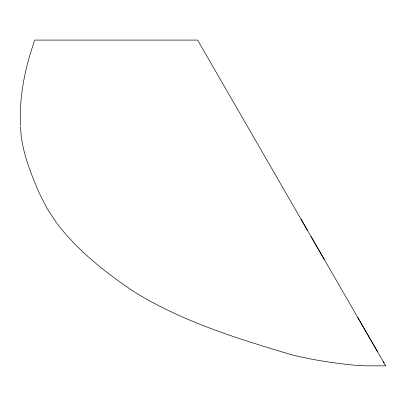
<?xml version="1.0" encoding="UTF-8"?>
<svg xmlns="http://www.w3.org/2000/svg" width="406" height="406" viewBox="0 0 406 406"><rect width="100%" height="100%" fill="white"/><g stroke="black" fill="none" stroke-linecap="round" stroke-linejoin="round"><path stroke-width="0.61" d="M385.568 365.633L385.7 365.857L365.963 365.826L354.712 365.217M354.184 365.172C333.199 363.05 312.244 359.904 291.772 354.803C237.865 338.766 183.101 321.892 134.878 292.269M134.361 291.924C105.641 272.7 77.891 250.923 56.825 223.249M56.47 222.757L47.055 208.425L39.737 194.124M384.081 363.055L383.279 361.665M324.338 259.581L311.011 236.475M385.7 365.862L197.61 40.082L34.713 40.082C25.223 67.508 19.001 96.323 20.488 125.49M300.993 219.144L307.672 230.699M357.686 317.34L377.697 351.997M39.478 193.576C30.318 172.296 21.29 150.2 20.549 126.728"/></g></svg>
